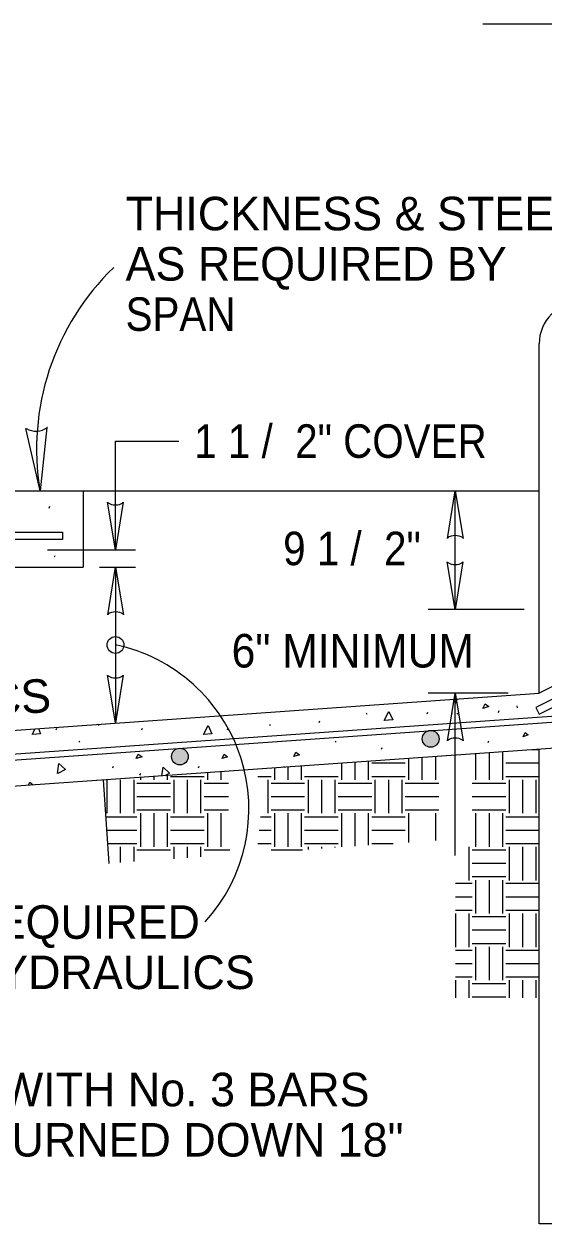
# Model space of a CAD drawing. Extents: x -80694 to -79520, y -468286 to -467583.
# Drawn here: x -80590.1 to -80559.1, y -468082.9 to -468011.4 of the extents above; entities that cross this region are included whole.
import ezdxf
from ezdxf.enums import TextEntityAlignment as Align

# ---------------------------------------------------------------- set-up
doc = ezdxf.new("R2010")
doc.units = 0
doc.header["$LTSCALE"] = 0.8
for name, color, linetype, lineweight in [('3', 7, 'Continuous', 13), ('4', 7, 'Continuous', 13), ('5', 7, 'Continuous', 13)]:
    doc.layers.add(name, color=color, linetype=linetype, lineweight=lineweight)

msp = doc.modelspace()

# ---------------------------------------------------------------- hatches: boundary and pattern name
at = {"layer": '3'}
for points in [[(-80565.3085, -468054.0082, 1), (-80566.3085, -468054.0082, 1)], [(-80580.2685, -468055.0682, 1), (-80581.2685, -468055.0682, 1)]]:
    msp.add_hatch(color=256, dxfattribs=at).paths.add_polyline_path(points)

# ---------------------------------------------------------------- linework, layer by layer
at = {"layer": '3', "lineweight": 25}
for p, q in [((-80559.327, -468051.288), (-80559.327, -468030.449)), ((-80641.532, -468039.208), (-80559.327, -468039.208)), ((-80586.532, -468039.208), (-80586.532, -468043.769)), ((-80641.532, -468043.769), (-80586.532, -468043.769)), ((-80646.21, -468057.41), (-80559.327, -468051.288)), ((-80646.21, -468060.731), (-80549.451, -468053.926)), ((-80559.327, -468082.949), (-80559.327, -468054.628)), ((-80554.327, -468082.949), (-80559.327, -468082.949))]:
    msp.add_line(p, q, dxfattribs=at)
at = {"layer": '3'}
for p, q in [((-80588.566, -468040.245), (-80588.526, -468040.127)), ((-80588.245, -468043.145), (-80588.205, -468043.066)), ((-80564.327, -468051.886), (-80564.209, -468051.61)), ((-80569.648, -468052.45), (-80569.609, -468052.529)), ((-80566.019, -468052.51), (-80565.98, -468052.425)), ((-80564.57, -468052.43), (-80564.53, -468052.489)), ((-80564.249, -468052.45), (-80564.21, -468052.529)), ((-80561.768, -468052.43), (-80561.728, -468052.325)), ((-80560.676, -468052.04), (-80560.657, -468052.164)), ((-80585.626, -468053.211), (-80585.567, -468053.126)), ((-80575.409, -468053.211), (-80575.37, -468053.126)), ((-80572.458, -468053.043), (-80572.412, -468052.938)), ((-80589.589, -468053.749), (-80589.406, -468053.408)), ((-80588.146, -468053.467), (-80588.106, -468053.368)), ((-80583.047, -468053.467), (-80583.008, -468053.368)), ((-80577.929, -468053.467), (-80577.89, -468053.368)), ((-80586.807, -468054.149), (-80586.768, -468054.208)), ((-80571.505, -468054.149), (-80571.446, -468054.208)), ((-80568.734, -468054.616), (-80568.695, -468054.517)), ((-80562.375, -468054.224), (-80562.336, -468054.125)), ((-80559.766, -468054.648), (-80559.327, -468054.648)), ((-80584.766, -468055.731), (-80584.727, -468055.645)), ((-80583.165, -468056.17), (-80583.106, -468056.085)), ((-80579.668, -468055.731), (-80579.629, -468055.645)), ((-80574.55, -468055.691), (-80574.53, -468055.645)), ((-80585.731, -468056.446), (-80585.731, -468056.485))]:
    msp.add_line(p, q, dxfattribs=at)
for points in [[(-80640.272, -468042.109), (-80640.272, -468041.689), (-80587.772, -468041.689), (-80587.772, -468042.109)], [(-80640.272, -468041.689), (-80587.772, -468041.689), (-80587.772, -468042.109), (-80640.272, -468042.109)], [(-80542.772, -468047.109), (-80549.451, -468047.109), (-80559.53, -468052.148), (-80559.327, -468052.529), (-80549.327, -468047.529), (-80542.772, -468047.529)], [(-80542.772, -468047.109), (-80549.451, -468047.109), (-80559.53, -468052.148), (-80559.327, -468052.529), (-80549.327, -468047.529), (-80542.772, -468047.529)], [(-80550.692, -468052.45), (-80550.692, -468052.128), (-80646.23, -468058.847), (-80646.131, -468059.169)], [(-80550.692, -468052.128), (-80646.23, -468058.847), (-80646.131, -468059.169), (-80550.692, -468052.45)], [(-80568.581, -468052.908), (-80568.299, -468052.37), (-80568.062, -468052.868)], [(-80562.687, -468052.193), (-80562.549, -468051.917), (-80562.345, -468052.075)], [(-80579.366, -468053.749), (-80579.091, -468053.211), (-80578.867, -468053.71)], [(-80560.3, -468053.884), (-80560.181, -468053.622), (-80559.985, -468053.779)], [(-80583.369, -468055.186), (-80583.251, -468054.93), (-80583.028, -468055.088)], [(-80578.251, -468055.186), (-80578.126, -468054.93), (-80577.929, -468055.088)], [(-80573.981, -468055.053), (-80573.843, -468054.797), (-80573.627, -468054.955)]]:
    msp.add_lwpolyline(points, close=True, dxfattribs=at)
at = {"layer": '3', "lineweight": 25}
msp.add_lwpolyline([(-80541.486, -468046.288), (-80549.327, -468046.288), (-80559.327, -468051.288)], dxfattribs=at)
at = {"layer": '3'}
for points in [[(-80589.209, -468053.388), (-80589.091, -468053.71), (-80589.57, -468053.749)], [(-80588.078, -468056.07), (-80587.993, -468055.473), (-80587.593, -468055.847), (-80588.059, -468056.07)], [(-80581.846, -468056.21), (-80581.768, -468055.691), (-80581.387, -468056.065), (-80581.669, -468056.21)], [(-80589.806, -468056.767), (-80589.727, -468056.59), (-80589.53, -468056.748)]]:
    msp.add_lwpolyline(points, dxfattribs=at)
for centre in [(-80565.8085, -468054.0082), (-80580.7685, -468055.0682)]:
    msp.add_circle(centre, 0.5, dxfattribs=at)
at = {"layer": '3', "lineweight": 25}
msp.add_arc((-80556.8385, -468030.4482), 2.5, 0, 180, dxfattribs=at)
at = {"layer": '4'}
for p, q in [((-80569.53, -468055.35), (-80569.53, -468056.446)), ((-80567.129, -468055.166), (-80567.129, -468056.446)), ((-80566.328, -468055.127), (-80566.328, -468056.446)), ((-80565.528, -468055.068), (-80565.528, -468056.446)), ((-80563.126, -468054.891), (-80563.126, -468056.446)), ((-80562.325, -468054.851), (-80562.325, -468056.446)), ((-80561.532, -468054.766), (-80561.532, -468056.446)), ((-80579.13, -468056.006), (-80579.13, -468056.446)), ((-80578.329, -468055.967), (-80578.329, -468056.446)), ((-80575.127, -468055.731), (-80575.127, -468056.446)), ((-80574.327, -468055.691), (-80574.327, -468056.446)), ((-80573.526, -468055.626), (-80573.526, -468056.446)), ((-80571.131, -468055.449), (-80571.131, -468056.446)), ((-80570.331, -468055.409), (-80570.331, -468056.446)), ((-80569.327, -468055.449), (-80567.325, -468055.449)), ((-80561.328, -468055.449), (-80559.327, -468055.449)), ((-80584.99, -468061.446), (-80585.331, -468056.446)), ((-80585.127, -468056.446), (-80585.127, -468058.447)), ((-80584.327, -468056.446), (-80584.327, -468058.447)), ((-80583.526, -468056.446), (-80583.526, -468058.447)), ((-80583.329, -468056.649), (-80581.328, -468056.649)), ((-80583.126, -468056.308), (-80583.126, -468056.446)), ((-80582.325, -468056.249), (-80582.325, -468056.446)), ((-80581.532, -468056.19), (-80581.532, -468056.446)), ((-80581.328, -468056.249), (-80579.327, -468056.249)), ((-80581.131, -468056.446), (-80581.131, -468058.447)), ((-80580.331, -468056.446), (-80580.331, -468058.447)), ((-80579.53, -468056.446), (-80579.53, -468058.447)), ((-80579.327, -468056.649), (-80577.868, -468056.649)), ((-80576.117, -468056.249), (-80575.331, -468056.249)), ((-80575.528, -468056.446), (-80575.528, -468058.447)), ((-80575.331, -468056.649), (-80573.329, -468056.649)), ((-80573.329, -468056.249), (-80571.328, -468056.249)), ((-80573.126, -468056.446), (-80573.126, -468058.447)), ((-80572.325, -468056.446), (-80572.325, -468058.447)), ((-80571.532, -468056.446), (-80571.532, -468058.447)), ((-80571.328, -468056.649), (-80569.327, -468056.649)), ((-80569.327, -468056.249), (-80567.325, -468056.249)), ((-80569.13, -468056.446), (-80569.13, -468058.447)), ((-80568.329, -468056.446), (-80568.329, -468058.447)), ((-80567.529, -468056.446), (-80567.529, -468058.447)), ((-80567.325, -468056.649), (-80565.331, -468056.649)), ((-80563.329, -468056.649), (-80561.328, -468056.649)), ((-80561.328, -468056.249), (-80559.327, -468056.249)), ((-80561.131, -468056.446), (-80561.131, -468058.447)), ((-80560.331, -468056.446), (-80560.331, -468058.447)), ((-80559.53, -468056.446), (-80559.53, -468058.447)), ((-80583.329, -468057.45), (-80581.328, -468057.45)), ((-80579.327, -468057.45), (-80577.868, -468057.45)), ((-80575.331, -468057.45), (-80573.329, -468057.45)), ((-80571.328, -468057.45), (-80569.327, -468057.45)), ((-80567.325, -468057.45), (-80565.331, -468057.45)), ((-80563.329, -468057.45), (-80561.328, -468057.45)), ((-80585.167, -468058.651), (-80583.329, -468058.651)), ((-80583.329, -468058.25), (-80581.328, -468058.25)), ((-80583.126, -468058.447), (-80583.126, -468060.449)), ((-80582.325, -468058.447), (-80582.325, -468060.449)), ((-80581.532, -468058.447), (-80581.532, -468060.449)), ((-80581.328, -468058.651), (-80579.327, -468058.651)), ((-80579.327, -468058.25), (-80577.868, -468058.25)), ((-80579.13, -468058.447), (-80579.13, -468060.449)), ((-80578.329, -468058.447), (-80578.329, -468060.449)), ((-80575.969, -468058.651), (-80575.331, -468058.651)), ((-80575.331, -468058.25), (-80573.329, -468058.25)), ((-80575.127, -468058.447), (-80575.127, -468060.449)), ((-80574.327, -468058.447), (-80574.327, -468060.449)), ((-80573.526, -468058.447), (-80573.526, -468060.449)), ((-80573.329, -468058.651), (-80571.328, -468058.651)), ((-80571.328, -468058.25), (-80569.327, -468058.25)), ((-80571.131, -468058.447), (-80571.131, -468060.449)), ((-80570.331, -468058.447), (-80570.331, -468060.409)), ((-80569.53, -468058.447), (-80569.53, -468060.35)), ((-80569.327, -468058.651), (-80567.325, -468058.651)), ((-80567.325, -468058.25), (-80565.331, -468058.25)), ((-80567.129, -468058.447), (-80567.129, -468060.186)), ((-80565.528, -468058.447), (-80565.528, -468060.068)), ((-80563.329, -468058.25), (-80561.328, -468058.25)), ((-80563.126, -468058.447), (-80563.126, -468060.449)), ((-80562.325, -468058.447), (-80562.325, -468060.449)), ((-80561.532, -468058.447), (-80561.532, -468060.449)), ((-80561.328, -468058.651), (-80559.327, -468058.651)), ((-80585.127, -468059.451), (-80583.329, -468059.451)), ((-80581.328, -468059.451), (-80579.327, -468059.451)), ((-80576.043, -468059.451), (-80575.331, -468059.451)), ((-80573.329, -468059.451), (-80571.328, -468059.451)), ((-80569.327, -468059.451), (-80567.325, -468059.451)), ((-80561.328, -468059.451), (-80559.327, -468059.451)), ((-80585.068, -468060.245), (-80583.329, -468060.245)), ((-80581.328, -468060.245), (-80579.327, -468060.245)), ((-80576.117, -468060.245), (-80575.331, -468060.245)), ((-80573.329, -468060.245), (-80571.328, -468060.245)), ((-80569.327, -468060.245), (-80568.047, -468060.245)), ((-80561.328, -468060.245), (-80559.327, -468060.245)), ((-80584.327, -468060.449), (-80584.327, -468061.387)), ((-80583.526, -468060.449), (-80583.526, -468061.328)), ((-80583.329, -468060.626), (-80581.328, -468060.626)), ((-80581.131, -468060.449), (-80581.131, -468061.17)), ((-80580.331, -468060.449), (-80580.331, -468061.111)), ((-80579.53, -468060.449), (-80579.53, -468061.046)), ((-80579.327, -468060.626), (-80577.791, -468060.626)), ((-80575.331, -468060.626), (-80573.448, -468060.626)), ((-80573.126, -468060.449), (-80573.126, -468060.606)), ((-80572.325, -468060.449), (-80572.325, -468060.547)), ((-80571.532, -468060.449), (-80571.532, -468060.488)), ((-80563.526, -468060.449), (-80563.526, -468062.45)), ((-80563.329, -468060.626), (-80561.328, -468060.626)), ((-80561.131, -468060.449), (-80561.131, -468062.45)), ((-80560.331, -468060.449), (-80560.331, -468062.45)), ((-80559.53, -468060.449), (-80559.53, -468062.45)), ((-80563.329, -468061.426), (-80561.328, -468061.426)), ((-80563.329, -468062.227), (-80561.328, -468062.227)), ((-80563.126, -468062.43), (-80563.126, -468064.431)), ((-80562.325, -468062.43), (-80562.325, -468064.431)), ((-80561.532, -468062.43), (-80561.532, -468064.431)), ((-80564.327, -468062.627), (-80563.329, -468062.627)), ((-80561.328, -468062.627), (-80559.327, -468062.627)), ((-80564.327, -468063.428), (-80563.329, -468063.428)), ((-80561.328, -468063.428), (-80559.327, -468063.428)), ((-80564.327, -468064.228), (-80563.329, -468064.228)), ((-80564.327, -468064.431), (-80564.327, -468066.426)), ((-80563.526, -468064.431), (-80563.526, -468066.426)), ((-80563.329, -468064.609), (-80561.328, -468064.609)), ((-80561.328, -468064.228), (-80559.327, -468064.228)), ((-80561.131, -468064.431), (-80561.131, -468066.426)), ((-80560.331, -468064.431), (-80560.331, -468066.426)), ((-80559.53, -468064.431), (-80559.53, -468066.426)), ((-80563.329, -468065.409), (-80561.328, -468065.409)), ((-80564.327, -468066.61), (-80563.329, -468066.61)), ((-80563.329, -468066.21), (-80561.328, -468066.21)), ((-80563.126, -468066.407), (-80563.126, -468068.408)), ((-80562.325, -468066.407), (-80562.325, -468068.408)), ((-80561.532, -468066.407), (-80561.532, -468068.408)), ((-80561.328, -468066.61), (-80559.327, -468066.61)), ((-80564.327, -468067.41), (-80563.329, -468067.41)), ((-80561.328, -468067.41), (-80559.327, -468067.41)), ((-80564.327, -468068.211), (-80563.329, -468068.211)), ((-80561.328, -468068.211), (-80559.327, -468068.211)), ((-80564.327, -468068.408), (-80564.327, -468069.451)), ((-80563.526, -468068.408), (-80563.526, -468069.451)), ((-80563.329, -468068.611), (-80561.328, -468068.611)), ((-80561.131, -468068.408), (-80561.131, -468069.451)), ((-80560.331, -468068.408), (-80560.331, -468069.451)), ((-80559.53, -468068.408), (-80559.53, -468069.451)), ((-80563.329, -468069.405), (-80561.328, -468069.405))]:
    msp.add_line(p, q, dxfattribs=at)
at = {"layer": '5'}
for p, q in [((-80562.706, -468011.367), (-80554.327, -468011.367)), ((-80588.676, -468035.437), (-80588.71, -468035.429)), ((-80564.348, -468046.288), (-80564.348, -468039.208)), ((-80584.144, -468039.917), (-80584.15, -468039.891)), ((-80564.812, -468042.019), (-80564.807, -468042.05)), ((-80588.671, -468042.725), (-80583.408, -468042.725)), ((-80585.567, -468043.769), (-80583.408, -468043.769)), ((-80584.609, -468043.769), (-80584.609, -468053.047)), ((-80563.883, -468043.477), (-80563.888, -468043.447)), ((-80585.073, -468046.579), (-80585.068, -468046.61)), ((-80560.224, -468046.288), (-80565.967, -468046.288)), ((-80584.144, -468050.237), (-80584.15, -468050.206)), ((-80561.19, -468051.288), (-80565.967, -468051.288)), ((-80564.348, -468060.967), (-80564.348, -468051.288)), ((-80564.812, -468054.099), (-80564.807, -468054.13))]:
    msp.add_line(p, q, dxfattribs=at)
for points in [[(-80588.71, -468035.429), (-80589.11, -468039.208), (-80589.95, -468035.488), (-80589.93, -468035.501)], [(-80584.609, -468042.725), (-80584.609, -468036.249), (-80580.829, -468036.249)], [(-80564.807, -468042.05), (-80564.348, -468039.208), (-80563.869, -468042.05), (-80563.875, -468042.017)], [(-80584.15, -468039.891), (-80584.609, -468042.725), (-80585.088, -468039.891), (-80585.081, -468039.917)], [(-80585.068, -468046.61), (-80584.609, -468043.769), (-80584.13, -468046.61), (-80584.136, -468046.577)], [(-80563.888, -468043.447), (-80564.348, -468046.288), (-80564.827, -468043.447), (-80564.82, -468043.48)], [(-80584.15, -468050.206), (-80584.609, -468053.047), (-80585.088, -468050.206), (-80585.081, -468050.239)], [(-80564.807, -468054.13), (-80564.348, -468051.288), (-80563.869, -468054.13), (-80563.875, -468054.097)]]:
    msp.add_lwpolyline(points, dxfattribs=at)
msp.add_circle((-80584.6085, -468048.4082), 0.5, dxfattribs=at)
for centre, radius, start, end in [((-80574.3181, -468036.7091), 15, 133.84933, 189.59062), ((-80589.35, -468034.4936), 1.1596, 240.13721, 305.5324), ((-80584.6139, -468039.1853), 0.8697, 237.30964, 302.70483), ((-80564.342, -468042.7512), 0.8697, 57.30964, 122.70483), ((-80564.3529, -468042.7453), 0.8697, 237.30964, 302.70483), ((-80584.603, -468047.3112), 0.8697, 57.30964, 122.70483), ((-80586.6533, -468058.1966), 10, 317.72666, 78.198), ((-80584.6139, -468049.5053), 0.8697, 237.30964, 302.70483), ((-80564.342, -468054.8312), 0.8697, 57.30964, 122.70483)]:
    msp.add_arc(centre, radius, start, end, dxfattribs=at)

# ---------------------------------------------------------------- texts
for s, p in [('THICKNESS & STEEL', (-80584.009, -468023.675)), ('AS REQUIRED BY', (-80584.009, -468026.673)), ('HEIGHT AS REQUIRED', (-80608.848, -468065.936)), ('BY DESIGN HYDRAULICS', (-80608.848, -468068.935)), ('4" CONCRETE RIP RAP, WITH No. 3 BARS', (-80622.568, -468075.928)), ('@ 18" O.C. EACH WAY, TURNED DOWN 18"', (-80622.568, -468078.926))]:
    msp.add_text(s, height=2, dxfattribs=at).set_placement(p)
at = {"layer": '5', "width": 0.9}
for s, p in [('SPAN', (-80584.009, -468029.672)), ('1 1 /  2" COVER', (-80579.911, -468037.246)), ('9 1 /  2"', (-80574.609, -468043.651))]:
    msp.add_text(s, height=2, dxfattribs=at).set_placement(p)
at = {"layer": '5', "width": 0.95}
msp.add_text('6" MINIMUM', height=2, dxfattribs=at).set_placement((-80570.457, -468049.753), align=Align.CENTER)
at = {"layer": '5'}
msp.add_text('SLOPE AS REQUIRED BY DESIGN HYDRAULICS', height=2, rotation=4.029, dxfattribs=at).set_placement((-80649.637, -468056.706))

doc.saveas('drawing.dxf')
